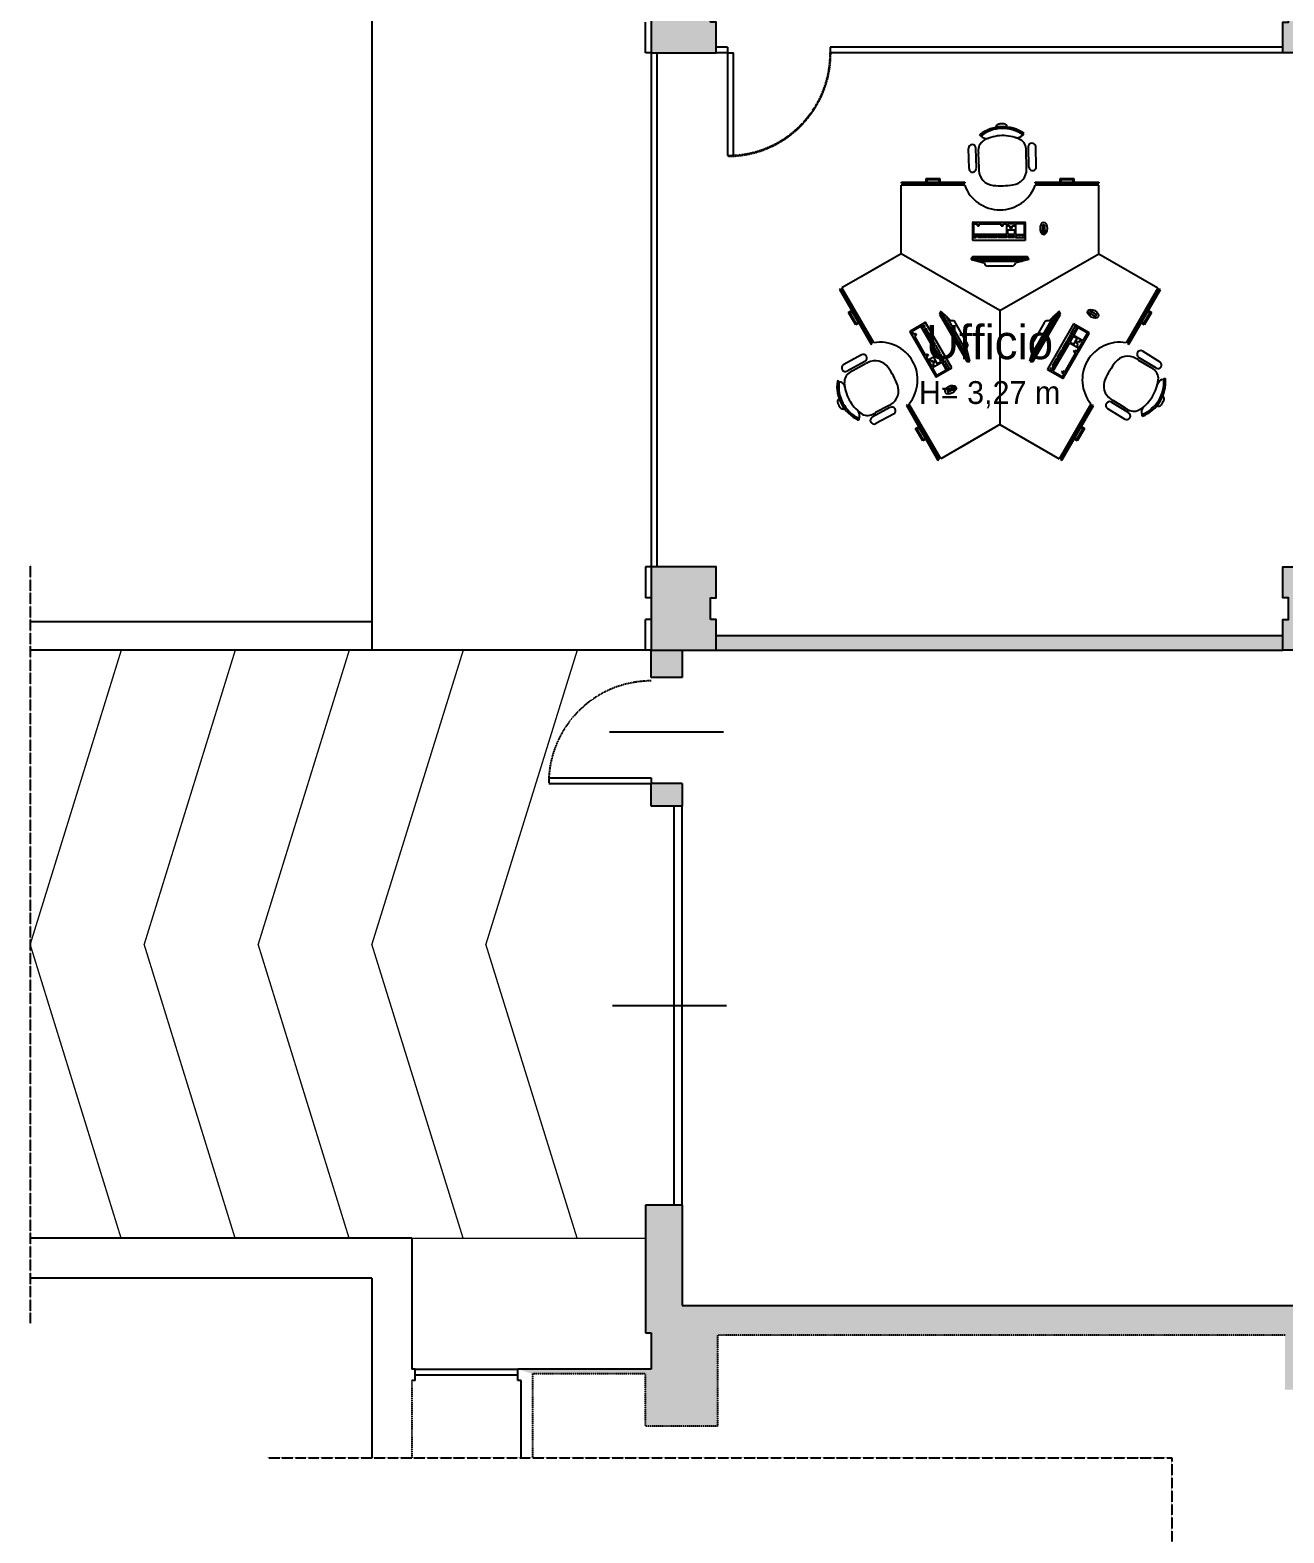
# Model space of a CAD drawing. Header units: millimetres. Extents: x 515 to 43442, y -1882 to 9936.
# Drawn here: x 14482 to 15582, y 424 to 1743 of the extents above; entities that cross this region are included whole.
import ezdxf

# ---------------------------------------------------------------- set-up
doc = ezdxf.new("R2010")
doc.units = ezdxf.units.MM
for name, pattern in [('35', [1.5, 0.5, -0.25, 0.5, -0.25]), ('DASHDOT2', [0.5, 0.25, -0.125, 0, -0.125]), ('HIDDEN', [0.375, 0.25, -0.125])]:
    doc.linetypes.add(name, pattern=pattern)
doc.layers.add('ARREDI_LINEE', color=33, linetype='Continuous', lineweight=9)
doc.layers.add('CAMP sez', color=9, linetype='Continuous', lineweight=15, true_color=0xbdbdbd)
doc.layers.add('PAV_EST', color=253, linetype='Continuous', lineweight=0, true_color=0xa8a8a8)
for name, color, linetype in [('INF', 8, 'Continuous'), ('PROS', 9, 'Continuous'), ('SEZ', 170, 'Continuous'), ('Testi', 7, 'Continuous'), ('VOLTE', 8, 'Continuous')]:
    doc.layers.add(name, color=color, linetype=linetype)
doc.styles.add('T_ESE_q100', font='bahnschrift.ttf', dxfattribs={"height": 15})

# ---------------------------------------------------------------- blocks, each defined once
blk = doc.blocks.new('scrivania')
at = {"layer": 'ARREDI_LINEE', "lineweight": -2, "transparency": 33554687}
for p, q in [((3104.2, 27684.8), (3103.6, 27685.6)), ((3106, 27683.4), (3104.9, 27684.8)), ((3140.3, 27684.3), (3141.3, 27685.7)), ((3142, 27685.8), (3142.6, 27686.6)), ((3094.4, 27655.9), (3093.9, 27673.6)), ((3100.9, 27656.1), (3100.4, 27673.8)), ((3102.5, 27669.3), (3102.9, 27656.5)), ((3144.8, 27657.6), (3144.5, 27670.4)), ((3146.8, 27657.2), (3146.4, 27674.9)), ((3153.3, 27657.4), (3152.9, 27675.1)), ((3035, 27643), (3035, 27644)), ((3035, 27644), (3090.6, 27644)), ((3070, 27643), (3035, 27643)), ((3038, 27641.2), (3038, 27643)), ((3038, 27643), (3090.6, 27643)), ((3039, 27641.2), (3039, 27642)), ((3039, 27642), (3087.5, 27642)), ((3069.1, 27647), (3056.4, 27647)), ((3056.4, 27647), (3056.4, 27644)), ((3068.1, 27646), (3057.4, 27646)), ((3057.4, 27646), (3057.4, 27644)), ((3057.4, 27644), (3068.1, 27644)), ((3068.1, 27644), (3068.1, 27646)), ((3069.1, 27644), (3069.1, 27647)), ((3087.5, 27642), (3087.5, 27641.2)), ((3088.5, 27643), (3088.5, 27641.2)), ((3090.6, 27644), (3090.6, 27643)), ((3152.5, 27643), (3152.5, 27644)), ((3152.5, 27644), (3208.1, 27644)), ((3187.5, 27643), (3152.5, 27643)), ((3155.6, 27641.2), (3155.6, 27643)), ((3155.6, 27643), (3208.1, 27643)), ((3156.6, 27641.2), (3156.6, 27642)), ((3156.6, 27642), (3205.1, 27642)), ((3186.7, 27647), (3174, 27647)), ((3174, 27647), (3174, 27644)), ((3185.7, 27646), (3175, 27646)), ((3175, 27646), (3175, 27644)), ((3175, 27644), (3185.7, 27644)), ((3185.7, 27644), (3185.7, 27646)), ((3186.7, 27644), (3186.7, 27647)), ((3205.1, 27642), (3205.1, 27641.2)), ((3206.1, 27643), (3206.1, 27641.2)), ((3208.1, 27644), (3208.1, 27643)), ((3034.9, 27581.2), (3034.9, 27641.2)), ((3090.6, 27641.2), (3034.9, 27641.2)), ((3208.1, 27641.2), (3152.4, 27641.2)), ((3208.1, 27581.2), (3208.1, 27641.2)), ((3097.7, 27593.1), (3097.7, 27608.7)), ((3097.9, 27608.9), (3143.5, 27608.9)), ((3098.7, 27598.1), (3098.7, 27607.5)), ((3098.7, 27607.5), (3101.7, 27607.5)), ((3101.7, 27605.5), (3101.7, 27607.5)), ((3101.7, 27605.5), (3103.3, 27605.5)), ((3103.3, 27607.5), (3122.6, 27607.5)), ((3103.3, 27605.5), (3103.3, 27607.5)), ((3122.6, 27605.5), (3122.6, 27607.5)), ((3122.6, 27605.5), (3124.2, 27605.5)), ((3124.2, 27607.5), (3127.6, 27607.5)), ((3124.2, 27605.5), (3124.2, 27607.5)), ((3127.6, 27598.1), (3127.6, 27607.5)), ((3134.3, 27607.5), (3128.3, 27607.5)), ((3128.3, 27607.5), (3128.3, 27605.5)), ((3128.3, 27605.5), (3130.3, 27605.5)), ((3130.3, 27605.5), (3130.3, 27603.6)), ((3130.3, 27603.6), (3132.3, 27603.6)), ((3132.3, 27603.6), (3132.3, 27605.5)), ((3132.3, 27605.5), (3134.3, 27605.5)), ((3134.3, 27605.5), (3134.3, 27607.5)), ((3135, 27607.5), (3135, 27598.1)), ((3143, 27607.5), (3135, 27607.5)), ((3143, 27598.1), (3143, 27607.5)), ((3143.7, 27608.7), (3143.7, 27592.9)), ((3159.2, 27598.3, 0.2), (3159.2, 27605.9, 0.2)), ((3160.7, 27605.9, 0.2), (3160.7, 27598.3, 0.2)), ((3143.7, 27592.9), (3097.9, 27592.9)), ((3127.6, 27598.1), (3098.7, 27598.1)), ((3100.7, 27597.3), (3098.7, 27597.3)), ((3098.7, 27597.3), (3098.7, 27595.3)), ((3098.7, 27595.3), (3100.7, 27595.3)), ((3100.7, 27595.3), (3100.7, 27597.3)), ((3102.2, 27597.3), (3110.2, 27597.3)), ((3102.2, 27595.3), (3102.2, 27597.3)), ((3110.2, 27595.3), (3102.2, 27595.3)), ((3110.2, 27597.3), (3110.2, 27595.3)), ((3110.9, 27597.3), (3118.9, 27597.3)), ((3110.9, 27595.3), (3110.9, 27597.3)), ((3118.9, 27595.3), (3110.9, 27595.3)), ((3118.9, 27597.3), (3118.9, 27595.3)), ((3119.6, 27597.3), (3127.6, 27597.3)), ((3119.6, 27595.3), (3119.6, 27597.3)), ((3127.6, 27595.3), (3119.6, 27595.3)), ((3127.6, 27597.3), (3127.6, 27595.3)), ((3128.3, 27602.1), (3134.3, 27602.1)), ((3128.3, 27598.1), (3128.3, 27602.1)), ((3134.3, 27598.1), (3128.3, 27598.1)), ((3128.3, 27597.3), (3134.3, 27597.3)), ((3128.3, 27595.3), (3128.3, 27597.3)), ((3134.3, 27595.3), (3128.3, 27595.3)), ((3134.3, 27602.1), (3134.3, 27598.1)), ((3134.3, 27597.3), (3134.3, 27595.3)), ((3135, 27598.1), (3143, 27598.1)), ((3143, 27597.3), (3135, 27597.3)), ((3135, 27597.3), (3135, 27595.3)), ((3135, 27595.3), (3143, 27595.3)), ((3136, 27596.6), (3136, 27596.8)), ((3136, 27596.8), (3136.5, 27596.8)), ((3136.5, 27596.6), (3136, 27596.6)), ((3136.5, 27596.8), (3136.5, 27596.6)), ((3138.5, 27596.6), (3138.5, 27596.8)), ((3138.5, 27596.8), (3139, 27596.8)), ((3139, 27596.6), (3138.5, 27596.6)), ((3139, 27596.8), (3139, 27596.6)), ((3140.9, 27596.6), (3140.9, 27596.8)), ((3140.9, 27596.8), (3141.4, 27596.8)), ((3141.4, 27596.6), (3140.9, 27596.6)), ((3141.4, 27596.8), (3141.4, 27596.6)), ((3143, 27595.3), (3143, 27597.3)), ((3162.9, 27601.3, 0.2), (3157, 27601.3, 0.2)), ((3034.9, 27581.2), (2982.9, 27551.2)), ((3034.9, 27581.2), (3000.3, 27561.2)), ((3121.5, 27531.2), (3034.9, 27581.2)), ((3146.7, 27576.2), (3096.3, 27576.2)), ((3096.3, 27576.2), (3102, 27574.6)), ((3096.5, 27577.2), (3146.5, 27577.2)), ((3097.6, 27578.6), (3145.4, 27578.6)), ((3121.5, 27531.2), (3208.1, 27581.2)), ((3146.7, 27576.2), (3141, 27574.6)), ((3208.1, 27581.2), (3260.1, 27551.2)), ((3102, 27574.6), (3107.7, 27573.1)), ((3102, 27574.6), (3141, 27574.6)), ((3131.8, 27570.2), (3111.2, 27570.2)), ((3141, 27574.6), (3135.3, 27573.1)), ((2981.5, 27550.2), (2980.6, 27549.7)), ((2980.6, 27549.7), (3008.4, 27501.6)), ((2999, 27519.9), (2981.5, 27550.2)), ((3010.8, 27503), (2982.9, 27551.2)), ((3260.1, 27551.2), (3232.2, 27503)), ((3234.7, 27501.7), (3262.4, 27549.8)), ((3235.3, 27504.8), (3261.6, 27550.3)), ((3260.6, 27548.6), (3259.1, 27549.4)), ((3262.4, 27549.8), (3261.6, 27550.3)), ((2984.5, 27548.5), (2983, 27547.6)), ((2983, 27547.6), (3009.2, 27502.1)), ((2985, 27547.6), (2984.3, 27547.2)), ((2984.3, 27547.2), (3008.6, 27505.2)), ((3234.9, 27506.2), (3259.2, 27548.2)), ((3259.2, 27548.2), (3258.6, 27548.6)), ((2988.7, 27529.6), (2991.3, 27531.2)), ((2995, 27518.7), (2988.7, 27529.6)), ((2990.1, 27529.3), (2991.8, 27530.3)), ((2995.4, 27520), (2990.1, 27529.3)), ((2991.8, 27530.3), (2997.2, 27521)), ((3068.5, 27528.2), (3092.4, 27486.8)), ((3069.1, 27529.9), (3094.2, 27486.5)), ((3095.1, 27486.8), (3069.9, 27530.6)), ((3069.9, 27530.6), (3074.2, 27526.3)), ((3074.2, 27526.3), (3078.3, 27522.2)), ((3074.2, 27526.3), (3093.6, 27492.6)), ((3121.5, 27531.2), (3121.5, 27431.2)), ((3173.1, 27530.6), (3147.8, 27486.8)), ((3148.8, 27486.5), (3173.8, 27529.9)), ((3149.4, 27492.6), (3168.8, 27526.3)), ((3150.5, 27486.8), (3174.5, 27528.2)), ((3168.8, 27526.3), (3164.7, 27522.2)), ((3173.1, 27530.6), (3168.8, 27526.3)), ((3198.4, 27530.3, 0.2), (3205.1, 27526.5, 0.2)), ((3205.8, 27527.7, 0.2), (3199.2, 27531.6, 0.2)), ((3202.9, 27532, 0.2), (3200, 27526.8, 0.2)), ((3251.3, 27532.5), (3233.8, 27502.2)), ((3245.9, 27521.1), (3251.2, 27530.4)), ((3253, 27529.4), (3247.7, 27520.1)), ((3254.4, 27529.7), (3248, 27518.7)), ((3251.2, 27530.4), (3253, 27529.4)), ((3251.7, 27531.2), (3254.4, 27529.7)), ((2997.7, 27520.2), (2995, 27518.7)), ((2997.2, 27521), (2995.4, 27520)), ((3042.4, 27512.8), (3065.2, 27473.3)), ((3056, 27520.8), (3042.5, 27513)), ((3052.2, 27517.5), (3044.1, 27512.8)), ((3044.1, 27512.8), (3045.6, 27510.2)), ((3047.3, 27511.2), (3045.6, 27510.2)), ((3048.1, 27509.8), (3046.4, 27508.8)), ((3047.3, 27511.2), (3048.1, 27509.8)), ((3066.7, 27492.4), (3052.2, 27517.5)), ((3052.9, 27517.9), (3054.6, 27518.9)), ((3053.9, 27516.1), (3052.9, 27517.9)), ((3055.6, 27517.1), (3053.9, 27516.1)), ((3054.6, 27518.9), (3055.6, 27517.1)), ((3056.4, 27515.8), (3054.6, 27514.8)), ((3054.6, 27514.8), (3058.6, 27507.9)), ((3079.2, 27481.1), (3056.3, 27520.8)), ((3060.4, 27508.9), (3056.4, 27515.8)), ((3092.8, 27502.8), (3082.6, 27520.6)), ((3160.4, 27520.6), (3150.1, 27502.8)), ((3186, 27519.6), (3163.1, 27480)), ((3177, 27472), (3199.8, 27511.4)), ((3183.4, 27510.3), (3180.4, 27505.1)), ((3185.1, 27509.3), (3183.4, 27510.3)), ((3183.8, 27510.9), (3187.8, 27517.8)), ((3185.5, 27509.9), (3183.8, 27510.9)), ((3185.7, 27511.5), (3185.4, 27511.1)), ((3185.4, 27511.1), (3185.6, 27511)), ((3189.5, 27516.8), (3185.5, 27509.9)), ((3185.6, 27511), (3185.8, 27511.4)), ((3185.8, 27511.4), (3185.7, 27511.5)), ((3199.7, 27511.7), (3186, 27519.6)), ((3186.2, 27509.5), (3190.2, 27516.4)), ((3186.9, 27513.7), (3186.7, 27513.2)), ((3186.7, 27513.2), (3186.8, 27513.1)), ((3186.8, 27513.1), (3187.1, 27513.6)), ((3187.1, 27513.6), (3186.9, 27513.7)), ((3187.8, 27517.8), (3189.5, 27516.8)), ((3188.1, 27515.7), (3187.9, 27515.3)), ((3187.9, 27515.3), (3188, 27515.2)), ((3188, 27515.2), (3188.3, 27515.6)), ((3188.3, 27515.6), (3188.1, 27515.7)), ((3190.2, 27516.4), (3198.3, 27511.7)), ((3198.3, 27511.7), (3194.3, 27504.8)), ((3248, 27518.7), (3245.4, 27520.3)), ((3247.7, 27520.1), (3245.9, 27521.1)), ((3008.2, 27503.9), (3009.8, 27504.7)), ((3008.4, 27501.6), (3009.2, 27502.1)), ((3008.6, 27505.2), (3009.3, 27505.6)), ((3046.4, 27508.8), (3056, 27492.1)), ((3058.6, 27507.9), (3060.4, 27508.9)), ((3060.7, 27508.3), (3059, 27507.3)), ((3059, 27507.3), (3063, 27500.4)), ((3064.7, 27501.4), (3060.7, 27508.3)), ((3063, 27500.4), (3064.7, 27501.4)), ((3065.1, 27500.8), (3063.3, 27499.8)), ((3063.3, 27499.8), (3067.3, 27492.8)), ((3069.1, 27493.8), (3065.1, 27500.8)), ((3093.6, 27492.6), (3092.1, 27498.3)), ((3149.4, 27492.6), (3150.9, 27498.3)), ((3182.5, 27503.1), (3168, 27478)), ((3175.7, 27496.9), (3171.7, 27490)), ((3177.4, 27495.9), (3175.7, 27496.9)), ((3180.1, 27504.5), (3176.1, 27497.5)), ((3176.1, 27497.5), (3177.8, 27496.5)), ((3177.8, 27496.5), (3181.8, 27503.5)), ((3181.8, 27503.5), (3180.1, 27504.5)), ((3180.4, 27505.1), (3182.1, 27504.1)), ((3182.1, 27504.1), (3185.1, 27509.3)), ((3182.5, 27503.1), (3190.6, 27498.4)), ((3185.8, 27508.9), (3182.8, 27503.7)), ((3182.8, 27503.7), (3186.3, 27501.7)), ((3189.3, 27506.9), (3185.8, 27508.9)), ((3194.3, 27504.8), (3186.2, 27509.5)), ((3186.3, 27501.7), (3189.3, 27506.9)), ((3188.6, 27502.7), (3189.6, 27504.4)), ((3190.2, 27501.7), (3188.6, 27502.7)), ((3188.9, 27495.4), (3190.6, 27498.4)), ((3189.2, 27500), (3190.2, 27501.7)), ((3191, 27499), (3189.2, 27500)), ((3189.6, 27504.4), (3191.2, 27503.4)), ((3194, 27504.2), (3191, 27499)), ((3191.2, 27503.4), (3192.2, 27505.2)), ((3192.2, 27505.2), (3194, 27504.2)), ((3233.8, 27505.7), (3235.3, 27504.8)), ((3233.8, 27502.2), (3234.7, 27501.7)), ((3234.3, 27506.6), (3234.9, 27506.2)), ((3000, 27492.3), (2984.4, 27483.9)), ((3003.1, 27486.6), (2987.5, 27478.2)), ((2992.4, 27478.6), (3003.6, 27484.7)), ((3057.8, 27493.1), (3056, 27492.1)), ((3058.6, 27491.7), (3056.8, 27490.7)), ((3056.8, 27490.7), (3058.5, 27487.7)), ((3057.8, 27493.1), (3058.6, 27491.7)), ((3066.7, 27492.4), (3058.5, 27487.7)), ((3058.9, 27487.1), (3060.6, 27488.1)), ((3061.9, 27481.9), (3058.9, 27487.1)), ((3060.6, 27488.1), (3061.6, 27486.4)), ((3061.6, 27486.4), (3063.3, 27487.4)), ((3062.2, 27481.3), (3070.4, 27486)), ((3064.3, 27485.6), (3062.6, 27484.7)), ((3062.6, 27484.7), (3063.6, 27482.9)), ((3063.3, 27487.4), (3064.3, 27485.6)), ((3067, 27491.8), (3063.5, 27489.8)), ((3063.5, 27489.8), (3066.5, 27484.6)), ((3066.5, 27484.6), (3070, 27486.6)), ((3070, 27486.6), (3067, 27491.8)), ((3067.3, 27492.8), (3069.1, 27493.8)), ((3069.4, 27493.2), (3067.7, 27492.2)), ((3067.7, 27492.2), (3070.7, 27487)), ((3072.4, 27488), (3069.4, 27493.2)), ((3070.4, 27486), (3074.4, 27479.1)), ((3070.7, 27487), (3072.4, 27488)), ((3071, 27486.4), (3072.8, 27487.4)), ((3075, 27479.5), (3071, 27486.4)), ((3072.1, 27485.9), (3071.9, 27485.8)), ((3071.9, 27485.8), (3072.2, 27485.4)), ((3072.4, 27485.5), (3072.1, 27485.9)), ((3072.2, 27485.4), (3072.4, 27485.5)), ((3072.8, 27487.4), (3076.8, 27480.5)), ((3073.4, 27483.7), (3073.2, 27483.6)), ((3073.2, 27483.6), (3073.4, 27483.2)), ((3073.6, 27483.3), (3073.4, 27483.7)), ((3095.1, 27486.8), (3093.6, 27492.6)), ((3147.8, 27486.8), (3149.4, 27492.6)), ((3171.4, 27489.4), (3167.4, 27482.5)), ((3169.1, 27481.5), (3173.1, 27488.4)), ((3173.1, 27488.4), (3171.4, 27489.4)), ((3171.7, 27490), (3173.4, 27489)), ((3173.4, 27489), (3177.4, 27495.9)), ((3178.5, 27477.3), (3188.1, 27494.1)), ((3186.4, 27495.1), (3187.2, 27496.4)), ((3186.4, 27495.1), (3188.1, 27494.1)), ((3187.2, 27496.4), (3188.9, 27495.4)), ((3242.6, 27488.2), (3253.6, 27481.5)), ((3243.3, 27490.1), (3258.4, 27480.9)), ((3246.7, 27495.7), (3261.8, 27486.4)), ((3063.6, 27482.9), (3061.9, 27481.9)), ((3066.2, 27474.4), (3062.2, 27481.3)), ((3065.5, 27473.2), (3079.2, 27481.1)), ((3074.4, 27479.1), (3066.2, 27474.4)), ((3073.4, 27483.2), (3073.6, 27483.3)), ((3074.6, 27481.7), (3074.4, 27481.6)), ((3074.4, 27481.6), (3074.6, 27481.1)), ((3074.8, 27481.2), (3074.6, 27481.7)), ((3074.6, 27481.1), (3074.8, 27481.2)), ((3076.8, 27480.5), (3075, 27479.5)), ((3163.2, 27479.7), (3176.7, 27471.9)), ((3165.6, 27479.4), (3166.6, 27481.2)), ((3167.3, 27478.4), (3165.6, 27479.4)), ((3166.6, 27481.2), (3168.3, 27480.2)), ((3168.3, 27480.2), (3167.3, 27478.4)), ((3167.4, 27482.5), (3169.1, 27481.5)), ((3168, 27478), (3176.2, 27473.4)), ((3175.9, 27477), (3176.7, 27478.3)), ((3175.9, 27477), (3177.7, 27476)), ((3176.2, 27473.4), (3177.7, 27476)), ((3176.7, 27478.3), (3178.5, 27477.3)), ((3263.5, 27470.9), (3265.2, 27471.1)), ((3265.7, 27471.6), (3266.7, 27471.7)), ((2979.8, 27469.3), (2978.8, 27469.5)), ((2981.9, 27468.5), (2980.2, 27468.8)), ((3082.3, 27465, 0.2), (3075.6, 27461.2, 0.2)), ((3076.3, 27459.9, 0.2), (3083, 27463.7, 0.2)), ((3081.5, 27460.3, 0.2), (3078.5, 27465.4, 0.2)), ((3025, 27446.2), (3009.4, 27437.8)), ((3023.7, 27447.8), (3012.4, 27441.7)), ((3040.2, 27448.4), (3039.4, 27447.9)), ((3039.4, 27447.9), (3067.1, 27399.8)), ((3057.7, 27418.1), (3040.2, 27448.4)), ((3069.5, 27401.2), (3041.7, 27449.4)), ((3043.3, 27446.7), (3041.7, 27445.8)), ((3041.7, 27445.8), (3068, 27400.3)), ((3043.8, 27445.8), (3043.1, 27445.5)), ((3043.1, 27445.5), (3067.4, 27403.4)), ((3201.3, 27449.4), (3173.5, 27401.2)), ((3175.9, 27399.9), (3203.7, 27448)), ((3176.2, 27404.4), (3200.4, 27446.4)), ((3176.5, 27403), (3202.8, 27448.5)), ((3200.4, 27446.4), (3199.8, 27446.8)), ((3201.8, 27446.8), (3200.3, 27447.7)), ((3203.7, 27448), (3202.8, 27448.5)), ((3215.9, 27445.4), (3231, 27436.1)), ((3219.3, 27450.9), (3234.4, 27441.7)), ((3231.6, 27445.7), (3220.7, 27452.4)), ((2997.8, 27436.1), (2997.4, 27435.2)), ((2998.3, 27438.3), (2997.6, 27436.8)), ((3028.1, 27440.5), (3012.6, 27432.1)), ((3121.5, 27431.2), (3069.5, 27401.2)), ((3121.5, 27431.2), (3086.9, 27411.2)), ((3121.5, 27431.2), (3173.5, 27401.2)), ((3192.5, 27430.7), (3175, 27400.4)), ((3245.6, 27441.6), (3246.2, 27440.1)), ((3245.9, 27439.4), (3246.3, 27438.5)), ((3047.5, 27427.8), (3050.1, 27429.4)), ((3053.8, 27416.9), (3047.5, 27427.8)), ((3048.8, 27427.5), (3050.6, 27428.5)), ((3054.2, 27418.2), (3048.8, 27427.5)), ((3050.6, 27428.5), (3055.9, 27419.3)), ((3056.4, 27418.4), (3053.8, 27416.9)), ((3055.9, 27419.3), (3054.2, 27418.2)), ((3189.3, 27417), (3186.6, 27418.5)), ((3187.1, 27419.3), (3192.5, 27428.6)), ((3188.9, 27418.3), (3187.1, 27419.3)), ((3194.2, 27427.6), (3188.9, 27418.3)), ((3195.6, 27427.9), (3189.3, 27417)), ((3192.5, 27428.6), (3194.2, 27427.6)), ((3193, 27429.5), (3195.6, 27427.9)), ((3175.5, 27404.8), (3176.2, 27404.4)), ((3067, 27402.1), (3068.5, 27402.9)), ((3067.1, 27399.8), (3068, 27400.3)), ((3067.4, 27403.4), (3068, 27403.8)), ((3175, 27403.9), (3176.5, 27403)), ((3175, 27400.4), (3175.9, 27399.9))]:
    blk.add_line(p, q, dxfattribs=at)
for centre, radius, start, end in [((3120.9, 27692), 3, 95.066, 178.1108), ((3123.8, 27660.1), 35, 87.8994, 95.066), ((3124.9, 27692.1), 3, 4.8546, 87.8994), ((3123.8, 27660.1), 32.5, 54.6128, 128.3526), ((3104.6, 27685.2), 0.5, 218.3526, 307.4431), ((3123.8, 27660.1), 31, 55.5223, 127.4431), ((3109.7, 27688.9), 6.63, 235.8232, 287.2223), ((3124.1, 27648.8), 36, 91.4827, 116.4215), ((3124.1, 27648.8), 36, 66.5439, 91.4827), ((3136.3, 27689.6), 6.63, 255.7431, 307.1422), ((3134.4, 27672.7), 10, 3.1753, 66.5439), ((3141.6, 27686.1), 0.5, 235.5223, 324.6128), ((3097.2, 27673.7), 3.25, 1.4827, 181.4827), ((3112.5, 27672.1), 10, 116.4215, 179.7901), ((3197.5, 27671.8), 95, 179.7901, 181.4827), ((3049.5, 27667.9), 95, 1.4827, 3.1753), ((3149.6, 27675), 3.25, 1.4827, 181.4827), ((3097.6, 27656), 3.25, 181.4827, 1.4827), ((3177.8, 27658.5), 75, 181.4827, 183.212), ((3130.9, 27655.4), 14, 278.3277, 359.7534), ((3069.9, 27655.7), 75, 359.7534, 1.4827), ((3150.1, 27657.3), 3.25, 181.4827, 1.4827), ((3116.9, 27655), 14, 183.212, 264.6377), ((3121.5, 27652.7), 33, 200.38, 339.62), ((3122.4, 27713.3), 72.5, 264.6377, 271.4827), ((3122.4, 27713.3), 72.5, 271.4827, 278.3277), ((3097.9, 27608.7), 0.2, 90, 180), ((3143.5, 27608.7), 0.2, 0, 90), ((3159.9, 27605.9, 0.2), 0.727, 0.0017, 179.9991), ((3097.9, 27593.1), 0.2, 180, 270), ((3099.3, 27576.1), 3.03, 124.7827, 177.7355), ((3143.7, 27576.1), 3.03, 2.2645, 55.2173), ((3111.2, 27573.8), 3.6, 190.8855, 270), ((3131.8, 27573.8), 3.6, 270, 349.1145), ((3071.5, 27528), 3.03, 122.2645, 175.2173), ((3171.5, 27528), 3.03, 4.7827, 57.7355), ((3205.4, 27527.1, 0.2), 0.727, 240.0009, 59.9983), ((3042.6, 27512.9), 0.2, 120, 210), ((3056.1, 27520.7), 0.2, 30, 120), ((3079.5, 27518.8), 3.6, 30, 109.1145), ((3163.5, 27518.8), 3.6, 70.8855, 150), ((3199.6, 27511.5), 0.2, 330, 60), ((3016.3, 27470.5), 33, 320.38, 99.62), ((3089.7, 27501), 3.6, 310.8855, 30), ((3153.3, 27501), 3.6, 150, 229.1145), ((3226.7, 27470.5), 33, 80.38, 219.62), ((2985.9, 27481), 3.25, 118.5173, 298.5173), ((3001.5, 27489.5), 3.25, 298.5173, 118.5173), ((3039.5, 27418.8), 75, 116.788, 118.5173), ((3012, 27473.2), 14, 35.3623, 116.788), ((3093.7, 27489.5), 3.03, 244.7827, 297.7355), ((3149.3, 27489.5), 3.03, 242.2645, 295.2173), ((3279.6, 27440.9), 72.5, 141.6723, 148.5173), ((3233.7, 27477.2), 14, 60.2466, 141.6723), ((3203.5, 27424.3), 75, 58.5173, 60.2466), ((3245, 27492.9), 3.25, 58.5173, 238.5173), ((3260.1, 27483.6), 3.25, 238.5173, 58.5173), ((2995, 27468.6), 10, 120.2099, 183.5785), ((3037.8, 27395.1), 95, 118.5173, 120.2099), ((2964.3, 27439.4), 72.5, 28.5173, 35.3623), ((2964.3, 27439.4), 72.5, 21.6723, 28.5173), ((3065.4, 27473.4), 0.2, 210, 300), ((3163.3, 27479.9), 0.2, 150, 240), ((3176.8, 27472.1), 0.2, 240, 330), ((3226.5, 27465.3), 14, 155.3623, 236.788), ((3279.6, 27440.9), 72.5, 148.5173, 155.3623), ((3234.3, 27468.7), 31, 292.5569, 4.4777), ((3234.3, 27468.7), 32.5, 291.6474, 5.3872), ((3203.9, 27400.5), 95, 56.8247, 58.5173), ((3224.6, 27474.6), 36, 328.5173, 353.4561), ((3250.5, 27471.7), 10, 353.4561, 56.8247), ((3266.1, 27464.8), 6.63, 112.8578, 164.2569), ((3265.7, 27471.2), 0.5, 95.3872, 184.4777), ((3011, 27464.8), 32.5, 171.6474, 245.3872), ((2979.7, 27468.8), 0.5, 352.5569, 81.6474), ((3011, 27464.8), 31, 172.5569, 244.4777), ((2979, 27462.6), 6.63, 12.7777, 64.1768), ((3020.9, 27470.2), 36, 183.5785, 208.5173), ((3018.6, 27461), 14, 300.2466, 21.6723), ((3076, 27460.5, 0.2), 0.727, 120.0009, 299.9983), ((2981.9, 27451.3), 3, 121.8892, 204.934), ((3011, 27464.8), 35, 204.934, 212.1006), ((2983.9, 27447.8), 3, 212.1006, 295.1454), ((3020.9, 27470.2), 36, 208.5173, 233.4561), ((2987.9, 27513.7), 75, 298.5173, 300.2466), ((3026.6, 27443.4), 3.25, 298.5173, 118.5173), ((3217.6, 27448.1), 3.25, 58.5173, 238.5173), ((3259.9, 27516.4), 75, 236.788, 238.5173), ((3281.2, 27526.7), 95, 238.5173, 240.2099), ((3239, 27453), 10, 240.2099, 303.5785), ((3224.6, 27474.6), 36, 303.5785, 328.5173), ((3252.2, 27442.1), 6.63, 132.7777, 184.1768), ((3260.5, 27450.3), 3, 241.8892, 324.934), ((3234.3, 27468.7), 35, 324.934, 332.1006), ((3262.6, 27453.7), 3, 332.1006, 55.1454), ((2991.7, 27439.1), 6.63, 352.8578, 44.2569), ((2997.4, 27436.3), 0.5, 335.3872, 64.4777), ((3005.4, 27449.3), 10, 233.4561, 296.8247), ((3011, 27434.9), 3.25, 118.5173, 298.5173), ((2967.1, 27525.1), 95, 296.8247, 298.5173), ((3232.7, 27438.9), 3.25, 238.5173, 58.5173), ((3246.4, 27439.6), 0.5, 112.5569, 201.6474)]:
    blk.add_arc(centre, radius, start, end, dxfattribs=at)
at = {"layer": 'ARREDI_LINEE', "lineweight": -2, "transparency": 33554687, "extrusion": (0, 0, -1)}
blk.add_ellipse((3159.9, 27603.4, 0.2), major_axis=(0, 5.27), ratio=0.615147, dxfattribs=at)
at = {"layer": 'ARREDI_LINEE', "lineweight": -2, "transparency": 33554687}
for centre, major_axis in [((3203.2, 27528.4, 0.2), (4.56, -2.63)), ((3078.2, 27461.8, 0.2), (-4.56, -2.63))]:
    blk.add_ellipse(centre, major_axis=major_axis, ratio=0.615147, dxfattribs=at)

msp = doc.modelspace()

# ---------------------------------------------------------------- hatches: boundary and pattern name
at = {"layer": 'CAMP sez'}
h = msp.add_hatch(color=256, dxfattribs=at)
h.dxf.hatch_style = 1
h.paths.add_polyline_path([(16255.5, 2320), (16141.5, 2320), (16141.5, 2293), (16146.5, 2293), (16146.5, 2274), (16141.5, 2274), (16141.5, 2247), (16255.5, 2247)], flags=17)
h.paths.add_polyline_path([(15798.5, 1738), (15645.5, 1738), (15645.5, 1723), (15798.5, 1723)], flags=17)
h.paths.add_polyline_path([(15277, 4658), (15257, 4658), (15257, 4260), (15277, 4260)], flags=17)
h.paths.add_polyline_path([(15297, 4260), (15237, 4260), (15237, 4240), (15297, 4240)], flags=17)
h.paths.add_polyline_path([(15414.5, 4260), (15387, 4260), (15387, 4240), (15414.5, 4240)], flags=17)
h.paths.add_polyline_path([(15147, 4260), (15034.5, 4260), (15034.5, 4240), (15147, 4240)], flags=17)
h.paths.add_polyline_path([(15560.5, 3925), (15414.5, 3925), (15414.5, 3909), (15533.5, 3909), (15533.5, 3816), (15586.5, 3816), (15586.5, 3827), (15560.5, 3827)], flags=17)
h.paths.add_polyline_path([(15414.5, 3914), (15394.5, 3914), (15394.5, 3909), (15414.5, 3909)], flags=17)
h.paths.add_polyline_path([(17153.5, 2840), (17090.5, 2840), (17090.5, 2768), (17153.5, 2768)], flags=17)
h.paths.add_polyline_path([(17153.5, 1794), (17090.5, 1794), (17090.5, 1695), (17153.5, 1733)], flags=17)
h.paths.add_polyline_path([(17668, 2087.5), (17648.9, 2115.6), (17616.6, 2093.7), (17635.7, 2065.6)], flags=17)
h.paths.add_polyline_path([(18190.2, 2442.4), (18171.1, 2470.6), (18138.9, 2448.6), (18158, 2420.5)], flags=17)
h.paths.add_polyline_path([(18197.5, 2840), (18134.5, 2840), (18134.5, 2768), (18197.5, 2768)], flags=17)
h.paths.add_polyline_path([(18722.9, 2804.4), (18720.5, 2840), (18657.5, 2840), (18657.5, 2760)], flags=17)
h.paths.add_polyline_path([(19261.8, 3176.8), (19243.8, 3203.2), (19183.4, 3162.2), (19201.4, 3135.7)], flags=17)
h.paths.add_polyline_path([(19514.9, 3348.8), (19496.9, 3375.2), (19465.4, 3353.9), (19483.4, 3327.4)], flags=17)
h.paths.add_polyline_path([(16925.5, 1723), (16905.5, 1723), (16905.5, 1593.5), (16682.3, 1441.8), (16693.5, 1425.2), (16925.5, 1582.9)], flags=17)
h.paths.add_polyline_path([(16661.3, 1403.3), (16649.9, 1420), (16255.5, 1221.4), (16255.5, 1199)], flags=17)
h.paths.add_polyline_path([(16674.4, 1453.3), (16642.2, 1431.4), (16661.3, 1403.3), (16693.5, 1425.2)], flags=17)
h.paths.add_polyline_path([(16255.5, 1272), (16141.5, 1272), (16141.5, 1245), (16146.5, 1245), (16146.5, 1226), (16141.5, 1226), (16141.5, 1199), (16255.5, 1199), (16255.5, 1221.4)], flags=17)
h.paths.add_polyline_path([(16255.5, 1796), (16141.5, 1796), (16141.5, 1769), (16146.5, 1769), (16146.5, 1750), (16141.5, 1750), (16141.5, 1723), (16255.5, 1723)], flags=17)
h.paths.add_polyline_path([(15645.5, 1796), (15580.5, 1796), (15580.5, 1769), (15585.5, 1769), (15585.5, 1750), (15580.5, 1750), (15580.5, 1723), (15645.5, 1723)], flags=17)
h.paths.add_polyline_path([(16141.5, 1738), (15888.5, 1738), (15888.5, 1723), (16141.5, 1723)], flags=17)
edge = h.paths.add_edge_path(flags=17)
edge.add_arc((15645.5, 2283.5), 218, 270, 282.4589, ccw=False)
edge.add_line((15645.5, 2065.5), (15645.5, 2048.5))
edge.add_arc((15645.5, 2283.5), 235, 270, 282.4589)
edge.add_line((15696.2, 2054.1), (15692.6, 2070.7))
edge = h.paths.add_edge_path(flags=17)
edge.add_line((15645.5, 2322), (15561.4, 2322))
edge.add_arc((15645.5, 2283.5), 92.5, 155.4041, 204.5959)
edge.add_line((15561.4, 2245), (15645.5, 2245))
edge.add_line((15645.5, 2245), (15645.5, 2322))
edge = h.paths.add_edge_path(flags=17)
edge.add_arc((15645.5, 2283.5), 235, 77.5411, 90)
edge.add_line((15645.5, 2518.5), (15645.5, 2501.5))
edge.add_arc((15645.5, 2283.5), 218, 77.5411, 90, ccw=False)
edge.add_line((15692.6, 2496.4), (15696.2, 2513))
h.paths.add_polyline_path([(15645.5, 1272), (15580.5, 1272), (15580.5, 1245), (15585.5, 1245), (15585.5, 1226), (15580.5, 1226), (15580.5, 1199), (15645.5, 1199)], flags=17)
h.paths.add_polyline_path([(15078.5, 1245), (15083.5, 1245), (15083.5, 1272), (15026.5, 1272), (15026.5, 1199), (15083.5, 1199), (15083.5, 1226), (15078.5, 1226)], flags=17)
h.paths.add_polyline_path([(15580.5, 1212), (15083.5, 1212), (15083.5, 1199), (15580.5, 1199)], flags=17)
h.paths.add_polyline_path([(15053.5, 1199), (15026.5, 1199), (15026.5, 1175), (15053.5, 1175)], flags=17)
h.paths.add_polyline_path([(15078.5, 1769), (15083.5, 1769), (15083.5, 1796), (15026.5, 1796), (15026.5, 1723), (15083.5, 1723), (15083.5, 1750), (15078.5, 1750)], flags=17)
h.paths.add_polyline_path([(15078.5, 2293), (15083.5, 2293), (15083.5, 2320), (15026.5, 2320), (15026.5, 2247), (15083.5, 2247), (15083.5, 2274), (15078.5, 2274)], flags=17)
h.paths.add_polyline_path([(15078.5, 2817), (15083.5, 2817), (15083.5, 2844), (15026.5, 2844), (15026.5, 2771), (15083.5, 2771), (15083.5, 2798), (15078.5, 2798)], flags=17)
h.paths.add_polyline_path([(15083.5, 3322), (15078.5, 3322), (15078.5, 3341), (15083.5, 3341), (15083.5, 3368), (15026.5, 3368), (15026.5, 3295), (15083.5, 3295)], flags=17)
h.paths.add_polyline_path([(15645.5, 3675), (15026.5, 3675), (15026.5, 3664), (15634.5, 3664), (15634.5, 3527), (15565.5, 3527), (15565.5, 3516), (15634.5, 3516), (15634.5, 3507), (15640.5, 3507), (15640.5, 3512), (15645.5, 3512)], flags=17)
h.paths.add_polyline_path([(15487.5, 3664), (15477.5, 3664), (15477.5, 3464), (15387.5, 3464), (15387.5, 3461), (15472.5, 3461), (15472.5, 3455), (15387.5, 3455), (15387.5, 3452), (15477.5, 3452), (15477.5, 3310), (15272.5, 3310), (15272.5, 3320), (15257.5, 3320), (15257.5, 3295), (15487.5, 3295), (15487.5, 3358), (15580.5, 3358), (15580.5, 3368), (15487.5, 3368), (15487.5, 3516), (15490.5, 3516), (15490.5, 3527), (15487.5, 3527)], flags=17)
h.paths.add_polyline_path([(15272.5, 3664), (15257.5, 3664), (15257.5, 3410), (15262, 3410), (15262, 3495), (15268, 3495), (15268, 3410), (15272.5, 3410), (15272.5, 3452), (15297.5, 3452), (15297.5, 3464), (15272.5, 3464)], flags=16)
h.paths.add_polyline_path([(15689.5, 3670), (15689.5, 3675), (15669.5, 3675), (15645.5, 3675), (15645.5, 3661), (15689.5, 3661)], flags=17)
h.paths.add_polyline_path([(15645.5, 3368), (15580.5, 3368), (15580.5, 3358), (15580.5, 3295), (15645.5, 3295)], flags=17)
h.paths.add_polyline_path([(15645.5, 3427), (15640.5, 3427), (15640.5, 3432), (15634.5, 3432), (15634.5, 3368), (15645.5, 3368)], flags=17)
h.paths.add_polyline_path([(16255.5, 3368), (16141.5, 3368), (16141.5, 3341), (16146.5, 3341), (16146.5, 3322), (16141.5, 3322), (16141.5, 3295), (16255.5, 3295)], flags=17)
h.paths.add_polyline_path([(16255.5, 2844), (16141.5, 2844), (16141.5, 2817), (16146.5, 2817), (16146.5, 2798), (16141.5, 2798), (16141.5, 2771), (16255.5, 2771)], flags=17)
h.paths.add_polyline_path([(15645.5, 2844), (15580.5, 2844), (15580.5, 2817), (15585.5, 2817), (15585.5, 2798), (15580.5, 2798), (15580.5, 2771), (15645.5, 2771)], flags=17)
h.paths.add_polyline_path([(16925.5, 3852), (16905.5, 3852), (16905.5, 3691), (16925.5, 3691)], flags=17)
h.paths.add_polyline_path([(16925.5, 3196), (16905.5, 3196), (16905.5, 2431), (16925.5, 2431)], flags=17)
h.paths.add_polyline_path([(16925.5, 2131), (16905.5, 2131), (16905.5, 1743), (16255.5, 1743), (16255.5, 1723), (16925.5, 1723)], flags=17)
h.paths.add_polyline_path([(20091.5, 3852.1), (20487.6, 4125), (20423.8, 3502.2), (20356.8, 3456.7), (20376.3, 3427.6), (20456.9, 3482.4), (20523.5, 4186.1), (20050, 3860), (20105.4, 3777.5), (20158.7, 3698.1), (20170.6, 3706.1), (20171.2, 3706.4), (20183.6, 3714.8)])
h.paths.add_polyline_path([(15039.5, 3909), (15318.5, 3909), (15318.5, 3914), (15008.5, 3914), (15008.5, 4240), (15034.5, 4240), (15034.5, 4308), (15008.5, 4308), (15008.5, 4617), (15034.5, 4617), (15034.5, 4658), (15519.5, 4658), (15519.5, 4308), (15414.5, 4308), (15414.5, 3925), (15429.5, 3925), (15429.5, 4291), (15529.5, 4291), (15529.5, 4237), (15938.5, 4237), (15938.5, 4248), (15559.5, 4248), (15559.5, 4308), (15540.5, 4308), (15540.5, 4617), (15559.5, 4617), (15559.5, 4658), (16056.5, 4658), (16056.5, 4248), (16028.5, 4248), (16028.5, 4237), (16056.5, 4237), (16056.5, 3870), (16034.5, 3870), (16034.5, 3827), (15668.5, 3827), (15668.5, 3816), (16034.5, 3816), (16034.5, 3788), (16045.5, 3788), (16045.5, 3816), (16358.5, 3816), (16358.5, 3675), (16045.5, 3675), (16045.5, 3702), (16034.5, 3702), (16034.5, 3675), (15799.5, 3675), (15779.5, 3675), (15779.5, 3670), (15779.5, 3661), (16378.5, 3661), (16378.5, 3758), (16687.5, 3758), (16687.5, 3852), (17111.5, 3852), (17111.5, 3833), (17138.5, 3833), (17138.5, 3852), (18155.5, 3852), (18155.5, 3833), (18182.5, 3833), (18182.5, 3852), (19200.5, 3852), (19200.5, 3833), (19251.5, 3833), (19251.5, 3919), (19243.5, 3919), (19243.5, 4229), (19251.5, 4229), (19251.5, 4280), (19479.5, 4280), (19479.5, 4223), (19682.5, 3865), (19507.5, 3865), (19507.5, 3919), (19479.5, 3919), (19479.5, 3849), (19532.5, 3756.1), (19542.1, 3761.5), (19492.2, 3849), (19691.6, 3849), (19836.8, 3592.9), (19693.6, 3495.6), (19585.6, 3685.1), (19576.1, 3679.6), (19697.4, 3466.8), (20120.8, 3754.6), (20105.4, 3777.5), (19860.9, 3611.3), (19509.5, 4230.9), (19509.5, 4310), (19213.5, 4310), (19213.5, 3882), (16647.5, 3882), (16647.5, 3778), (16378.5, 3778), (16378.5, 3836), (16076.5, 3836), (16076.5, 4678), (14988.5, 4678), (14988.5, 3841), (14781.5, 3841), (14781.5, 3295), (14816.5, 3295), (14816.5, 3816), (15039.5, 3816)])
h.paths.add_polyline_path([(15620.5, 213.1), (15483.3, 119.3), (15483.3, 76.9), (15652.5, 192.6), (15652.5, 240.1), (20340.9, 3426.6), (20351.5, 3410.8), (20376.3, 3427.6), (20346.2, 3472.5), (15645.5, 277.7), (15645.5, 624), (15053.5, 624), (15053.5, 712), (15021.5, 712), (15021.5, 600), (15026.5, 600), (15026.5, 568), (14909.5, 568), (14922.5, 564), (15021.5, 564), (15021.5, 518), (15084.5, 518), (15084.5, 598), (15582.5, 598), (15582.5, 550), (15620.5, 550), (15620.5, 300), (15483.3, 300), (15483.3, 261), (15620.5, 261)])
h = msp.add_hatch(color=256, dxfattribs=at)
h.dxf.hatch_style = 1
h.paths.add_polyline_path([(15053.5, 1082), (15026.5, 1082), (15026.5, 1062), (15053.5, 1062)])

# ---------------------------------------------------------------- linework, layer by layer
at = {"layer": 'INF'}
for p, q in [((14781.5, 2320), (14781.5, 1199)), ((15093.5, 1728), (15083.5, 1728)), ((15093.5, 1728), (15093.5, 1723)), ((15580.5, 1728), (15183.5, 1728)), ((15026.5, 1723), (15026.5, 1272)), ((15031.5, 1723), (15031.5, 1272)), ((15093.5, 1723), (15083.5, 1723)), ((15093.5, 1723), (15093.5, 1633)), ((15093.5, 1723), (15098.5, 1723)), ((15098.5, 1633), (15098.5, 1723)), ((15580.5, 1723), (15183.5, 1723)), ((14481.5, 1224), (14781.5, 1224)), ((14781.5, 1199), (14481.5, 1199)), ((15021.5, 1199), (14781.5, 1199)), ((15090, 1127), (14990, 1127)), ((14936.5, 1087), (15026.5, 1087)), ((14936.5, 1082), (15026.5, 1082)), ((15026.5, 1087), (15026.5, 1082)), ((15046.5, 712), (15046.5, 1062)), ((15053.5, 712), (15053.5, 1062)), ((15092.5, 887), (14992.5, 887))]:
    msp.add_line(p, q, dxfattribs=at)
at = {"layer": 'INF', "color": 5, "true_color": 0x1a1aff}
for p, q in [((15183.5, 1728), (15183.5, 1723)), ((15093.5, 1633), (15098.5, 1633)), ((14819.5, 568), (14909.5, 568)), ((14819.5, 563), (14909.5, 563))]:
    msp.add_line(p, q, dxfattribs=at)
at = {"layer": 'INF', "linetype": 'HIDDEN'}
for centre, start, end in [((15093.5, 1723), 270, 0), ((15026.5, 1082), 90, 180)]:
    msp.add_arc(centre, 90, start, end, dxfattribs=at)
at = {"layer": 'PAV_EST'}
for p, q in [((14561.5, 1199), (14481.5, 941)), ((14661.5, 1199), (14581.5, 941)), ((14761.5, 1199), (14681.5, 941)), ((14861.5, 1199), (14781.5, 941)), ((14961.5, 1199), (14881.5, 941)), ((14561.5, 683), (14481.5, 941)), ((14661.5, 683), (14581.5, 941)), ((14761.5, 683), (14681.5, 941)), ((14861.5, 683), (14781.5, 941)), ((14961.5, 683), (14881.5, 941)), ((14816.5, 683), (15021.5, 683))]:
    msp.add_line(p, q, dxfattribs=at)
at = {"layer": 'PROS'}
for p, q in [((15021.5, 1723), (15021.5, 1750)), ((15026.5, 1723), (15021.5, 1723)), ((15026.5, 1272), (15021.5, 1272)), ((15021.5, 1272), (15021.5, 1245)), ((15026.5, 1245), (15021.5, 1245)), ((15026.5, 1226), (15021.5, 1226)), ((15021.5, 1199), (15021.5, 1226)), ((15026.5, 1199), (15021.5, 1199))]:
    msp.add_line(p, q, dxfattribs=at)
at = {"layer": 'SEZ', "linetype": 'DASHDOT2'}
for p, q in [((14481.5, 1274), (14481.5, 608)), ((14689.7, 490.2), (15483.3, 490.2)), ((15483.3, 490.2), (15483.3, 26.9))]:
    msp.add_line(p, q, dxfattribs=at)
at = {"layer": 'SEZ'}
for p, q in [((15083.5, 1212), (15580.5, 1212)), ((15026.5, 1175), (15026.5, 1199)), ((15053.5, 1199), (15053.5, 1175)), ((15083.5, 1199), (15580.5, 1199)), ((15053.5, 1175), (15026.5, 1175)), ((15026.5, 1062), (15026.5, 1082)), ((15053.5, 1082), (15026.5, 1082)), ((15053.5, 1082), (15053.5, 1062)), ((15053.5, 1062), (15026.5, 1062)), ((15053.5, 712), (15021.5, 712)), ((15021.5, 712), (15021.5, 600)), ((15053.5, 712), (15053.5, 624)), ((14816.5, 683), (14481.5, 683)), ((14816.5, 683), (14816.5, 568)), ((14781.5, 648), (14481.5, 648)), ((14781.5, 648), (14781.5, 490.2)), ((15053.5, 624), (15645.5, 624)), ((15021.5, 600), (15026.5, 600)), ((15026.5, 600), (15026.5, 568)), ((14819.5, 568), (14816.5, 568)), ((14819.5, 558), (14819.5, 568)), ((15026.5, 568), (14909.5, 568)), ((14909.5, 558), (14909.5, 568)), ((14819.5, 558), (14816.5, 558)), ((14912.5, 558), (14909.5, 558)), ((14912.5, 490.2), (14912.5, 558))]:
    msp.add_line(p, q, dxfattribs=at)
at = {"layer": 'SEZ', "linetype": '35', "ltscale": 0.3}
for p, q in [((15582.5, 598), (15084.5, 598)), ((15084.5, 598), (15084.5, 518)), ((14816.5, 558), (14816.5, 490.2)), ((14922.5, 490.2), (14922.5, 564)), ((15021.5, 564), (14922.5, 564)), ((15021.5, 518), (15021.5, 564)), ((15084.5, 518), (15021.5, 518))]:
    msp.add_line(p, q, dxfattribs=at)
at = {"layer": 'SEZ'}
for points in [[(15078.5, 1750), (15078.5, 1769), (15083.5, 1769), (15083.5, 1796), (15026.5, 1796), (15026.5, 1723), (15083.5, 1723), (15083.5, 1750)], [(15580.5, 1723), (15580.5, 1750), (15585.5, 1750), (15585.5, 1769), (15580.5, 1769), (15580.5, 1796), (15645.5, 1796), (15645.5, 1723)], [(15078.5, 1226), (15078.5, 1245), (15083.5, 1245), (15083.5, 1272), (15026.5, 1272), (15026.5, 1199), (15083.5, 1199), (15083.5, 1226)], [(15580.5, 1199), (15580.5, 1226), (15585.5, 1226), (15585.5, 1245), (15580.5, 1245), (15580.5, 1272), (15645.5, 1272), (15645.5, 1199)]]:
    msp.add_lwpolyline(points, close=True, dxfattribs=at)
at = {"layer": 'VOLTE', "linetype": '35', "ltscale": 0.3}
msp.add_arc((15093.9, 1722.4), 90, 270, 0, dxfattribs=at)

# ---------------------------------------------------------------- block references
at = {"layer": 'ARREDI_LINEE', "lineweight": -2, "transparency": 33554687}
msp.add_blockref('scrivania', (12210.9, -26034.3), dxfattribs=at)

# ---------------------------------------------------------------- texts
at = {"layer": 'Testi', "attachment_point": 5, "style": 'T_ESE_q100'}
for s, insert, char_height in [('Ufficio', (15323.3, 1469.1), 30), ('H= 3,27 m', (15323.3, 1423.2), 20)]:
    msp.add_mtext(s, dxfattribs=dict(at, insert=insert, char_height=char_height))

doc.saveas('drawing.dxf')
